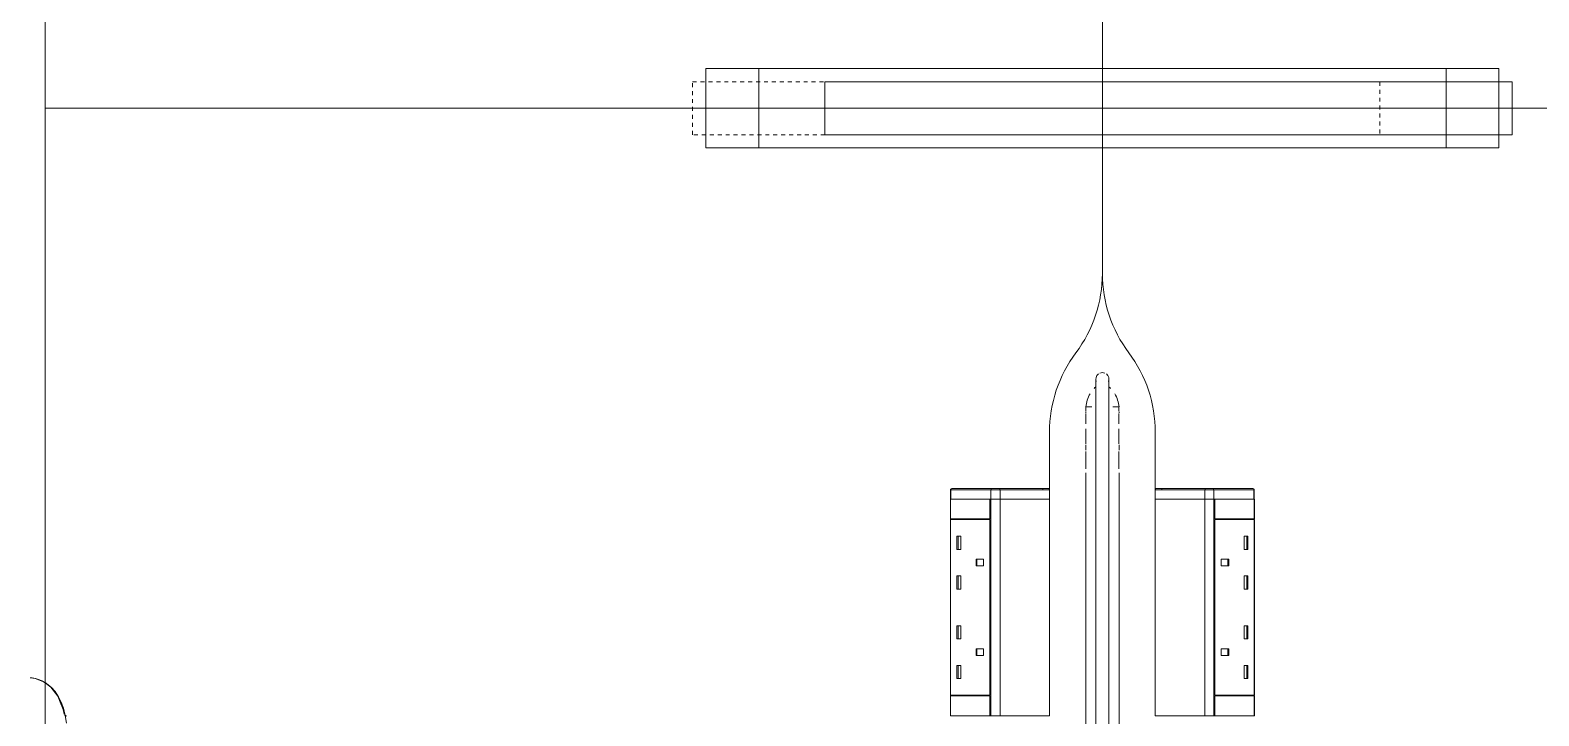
# Model space of a CAD drawing. Header units: millimetres. Extents: x 155927 to 295199, y -4084 to 97293.
# Drawn here: x 191169 to 192311, y 11641 to 12159 of the extents above; entities that cross this region are included whole.
import ezdxf

# ---------------------------------------------------------------- set-up
doc = ezdxf.new("R2010")
doc.units = ezdxf.units.MM
doc.header["$MEASUREMENT"] = 0
doc.linetypes.add('Dash', pattern=[6, 3, -3])
for name, color, linetype, lineweight in [('G-IMPT', 8, 'CONTINUOUS', 9), ('I-FURN', 8, 'CONTINUOUS', 9), ('I-FURN-HDLN', 8, 'Dash', 9)]:
    doc.layers.add(name, color=color, linetype=linetype, lineweight=lineweight)

msp = doc.modelspace()

# ---------------------------------------------------------------- linework, layer by layer
at = {"layer": 'G-IMPT'}
for p, q in [((191169.2, 11669.5), (191170.8, 11669.3)), ((191173, 11668.8), (191169.2, 11669.4)), ((191173.2, 11668.8), (191170.8, 11669.3)), ((191173, 11668.8), (191179.2, 11666.4)), ((191173.2, 11668.8), (191174.6, 11668.4)), ((191178.2, 11667.1), (191174.6, 11668.4)), ((191178.2, 11667.1), (191180.4, 11665.8)), ((191179.2, 11666.4), (191180.4, 11665.5)), ((191180.4, 11665.8), (191181.6, 11665.1)), ((191180.4, 11665.5), (191184.8, 11662.2)), ((191181.6, 11665.1), (191185.4, 11662)), ((191184.8, 11662.2), (191190.1, 11655.4)), ((191188, 11659), (191185.4, 11662)), ((191190.7, 11654.9), (191188, 11659)), ((191190.1, 11655.4), (191191.9, 11651)), ((191190.7, 11654.9), (191192.7, 11650.9)), ((191194.2, 11645.4), (191191.9, 11651)), ((191194.3, 11646.5), (191192.7, 11650.9)), ((191194.2, 11645.4), (191194.9, 11641.9)), ((191194.3, 11646.5), (191195.7, 11641)), ((191196.7, 11635.1), (191195.7, 11641))]:
    msp.add_line(p, q, dxfattribs=at)
at = {"layer": 'I-FURN'}
for p, q in [((191180.4, 13500.4), (191180.4, 12100.4)), ((191180.4, 12100.4), (191180.4, 13500.4)), ((191980.4, 12100.4), (191980.4, 12224.3)), ((191980.4, 12224.3), (191980.4, 12100.4)), ((191980.4, 12224.3), (191980.4, 12100.4)), ((191980.4, 12100.4), (191980.4, 12224.3)), ((191680.4, 12130.4), (192280.4, 12130.4)), ((191720.4, 12130.4), (191680.4, 12130.4)), ((191680.4, 12130.4), (191680.4, 12070.4)), ((191680.4, 12070.4), (191680.4, 12130.4)), ((192240.4, 12130.4), (191720.4, 12130.4)), ((191720.4, 12070.4), (191720.4, 12130.4)), ((191720.4, 12070.4), (191720.4, 12130.4)), ((192280.4, 12130.4), (192240.4, 12130.4)), ((192240.4, 12120.4), (192240.4, 12130.4)), ((192240.4, 12070.4), (192240.4, 12130.4)), ((192280.4, 12070.4), (192280.4, 12130.4)), ((192280.4, 12120.4), (192280.4, 12130.4)), ((191770.4, 12120.4), (191770.4, 12080.4)), ((192280.4, 12120.4), (191770.4, 12120.4)), ((192290.4, 12120.4), (192280.4, 12120.4)), ((192290.4, 12080.4), (192290.4, 12120.4)), ((191180.4, 12100.4), (191980.4, 12100.4)), ((191980.4, 12100.4), (191180.4, 12100.4)), ((191980.4, 12100.4), (191180.4, 12100.4)), ((191180.4, 12100.4), (191180.4, 10700.4)), ((191180.4, 10700.4), (191180.4, 12100.4)), ((191180.4, 12100.4), (191980.4, 12100.4)), ((191980.4, 12100.4), (192780.4, 12100.4)), ((192780.4, 12100.4), (191980.4, 12100.4)), ((191980.4, 11975.4), (191980.4, 12100.4)), ((191980.4, 12100.4), (191980.4, 11975.4)), ((192780.4, 12100.4), (191980.4, 12100.4)), ((191980.4, 12100.4), (191980.4, 11975.4)), ((191980.4, 11975.4), (191980.4, 12100.4)), ((191980.4, 12100.4), (192780.4, 12100.4)), ((191770.4, 12080.4), (192280.4, 12080.4)), ((192240.4, 12070.4), (192240.4, 12080.4)), ((192280.4, 12070.4), (192280.4, 12080.4)), ((192280.4, 12080.4), (192290.4, 12080.4)), ((191680.4, 12070.4), (191720.4, 12070.4)), ((192280.4, 12070.4), (191680.4, 12070.4)), ((191720.4, 12070.4), (192240.4, 12070.4)), ((192240.4, 12070.4), (192280.4, 12070.4)), ((191975.4, 11895.4), (191975.4, 11895.4)), ((191975.4, 11895.4), (191975.4, 11895.2)), ((191975.4, 11895.2), (191975.4, 11894.9)), ((191975.4, 11894.9), (191975.4, 11894.5)), ((191975.4, 11894.5), (191975.4, 11894)), ((191975.4, 11894), (191975.4, 11893.4)), ((191985.4, 11895.3), (191985.4, 11895.4)), ((191985.4, 11895.4), (191985.4, 11895.4)), ((191985.4, 11895.1), (191985.4, 11895.3)), ((191985.4, 11894.8), (191985.4, 11895.1)), ((191985.4, 11894.4), (191985.4, 11894.8)), ((191985.4, 11893.9), (191985.4, 11894.4)), ((191975.4, 11893.4), (191975.4, 11892.7)), ((191975.4, 11892.7), (191975.4, 11891.8)), ((191975.4, 11891.8), (191975.4, 11890.9)), ((191975.4, 11890.9), (191975.4, 11889.8)), ((191975.4, 11889.8), (191975.4, 11888.7)), ((191975.4, 11888.7), (191975.4, 11887.4)), ((191975.4, 11887.4), (191975.4, 11886.1)), ((191975.4, 11886.1), (191975.4, 11884.6)), ((191975.4, 11884.6), (191975.4, 11883)), ((191975.4, 11883), (191975.4, 11881.4)), ((191985.4, 11893.2), (191985.4, 11893.9)), ((191985.4, 11892.4), (191985.4, 11893.2)), ((191985.4, 11891.6), (191985.4, 11892.4)), ((191985.4, 11890.6), (191985.4, 11891.6)), ((191985.4, 11889.5), (191985.4, 11890.6)), ((191985.4, 11888.3), (191985.4, 11889.5)), ((191985.4, 11887.1), (191985.4, 11888.3)), ((191985.4, 11885.7), (191985.4, 11887.1)), ((191985.4, 11884.2), (191985.4, 11885.7)), ((191985.4, 11882.6), (191985.4, 11884.2)), ((191985.4, 11880.9), (191985.4, 11882.6)), ((191972.5, 11874.5), (191967.9, 11874.5)), ((191967.9, 11871.1), (191967.9, 11874.5)), ((191975.4, 11881.4), (191975.4, 11879.7)), ((191975.4, 11879.7), (191975.4, 11877.8)), ((191975.4, 11877.8), (191975.4, 11875.9)), ((191975.4, 11875.9), (191975.4, 11873.9)), ((191975.4, 11873.9), (191975.4, 11871.8)), ((191975.4, 11871.8), (191975.4, 11869.7)), ((191985.4, 11879.2), (191985.4, 11880.9)), ((191985.4, 11877.3), (191985.4, 11879.2)), ((191985.4, 11875.4), (191985.4, 11877.3)), ((191985.4, 11873.4), (191985.4, 11875.4)), ((191985.4, 11871.3), (191985.4, 11873.4)), ((191985.4, 11869.1), (191985.4, 11871.3)), ((191992.9, 11874.5), (191988.4, 11874.5)), ((191992.9, 11874.5), (191992.9, 11871.1)), ((191967.9, 11869.8), (191967.9, 11870.7)), ((191967.9, 11861.5), (191967.9, 11869.5)), ((191975.4, 11869.7), (191975.4, 11867.5)), ((191975.4, 11867.5), (191975.4, 11865.2)), ((191975.4, 11865.2), (191975.4, 11862.8)), ((191975.4, 11862.8), (191975.4, 11860.4)), ((191975.4, 11860.4), (191975.4, 11857.9)), ((191985.4, 11866.9), (191985.4, 11869.1)), ((191985.4, 11864.6), (191985.4, 11866.9)), ((191985.4, 11862.2), (191985.4, 11864.6)), ((191985.4, 11859.7), (191985.4, 11862.2)), ((191985.4, 11857.3), (191985.4, 11859.7)), ((191992.9, 11869.5), (191992.9, 11861.5)), ((191993, 11870.7), (191993, 11869.8)), ((191940.4, 11811.7), (191940.4, 11855.4)), ((191940.4, 11855.4), (191940.4, 11811.7)), ((191967.9, 11846.4), (191967.9, 11857.9)), ((191975.4, 11857.9), (191975.4, 11855.4)), ((191975.4, 11855.4), (191975.4, 11852.8)), ((191975.4, 11852.8), (191975.4, 11850.2)), ((191975.4, 11850.2), (191975.4, 11847.5)), ((191985.4, 11854.7), (191985.4, 11857.3)), ((191985.4, 11852.1), (191985.4, 11854.7)), ((191985.4, 11849.5), (191985.4, 11852.1)), ((191985.4, 11846.8), (191985.4, 11849.5)), ((191992.9, 11857.9), (191992.9, 11846.4)), ((192020.4, 11855.4), (192020.4, 11811.7)), ((192020.4, 11811.7), (192020.4, 11855.4)), ((191967.9, 11841.6), (191967.9, 11845.7)), ((191967.9, 11827.5), (191967.9, 11840.7)), ((191975.4, 11847.5), (191975.4, 11844.8)), ((191975.4, 11844.8), (191975.4, 11842.1)), ((191975.4, 11842.1), (191975.4, 11839.4)), ((191975.4, 11839.4), (191975.4, 11836.6)), ((191985.4, 11844.1), (191985.4, 11846.8)), ((191985.4, 11841.4), (191985.4, 11844.1)), ((191985.4, 11838.6), (191985.4, 11841.4)), ((191985.4, 11835.8), (191985.4, 11838.6)), ((191992.9, 11840.7), (191992.9, 11827.5)), ((191993, 11845.7), (191993, 11841.6)), ((191975.4, 11836.6), (191975.4, 11833.8)), ((191975.4, 11833.8), (191975.4, 11830.9)), ((191975.4, 11830.9), (191975.4, 11828.1)), ((191975.4, 11828.1), (191975.4, 11825.3)), ((191985.4, 11833), (191985.4, 11835.8)), ((191985.4, 11830.2), (191985.4, 11833)), ((191985.4, 11827.3), (191985.4, 11830.2)), ((191985.4, 11824.5), (191985.4, 11827.3)), ((191967.9, 10986.3), (191967.9, 11824.5)), ((191975.4, 11825.3), (191975.4, 11824.5)), ((191975.4, 11824.5), (191975.4, 10986.3)), ((191985.4, 10986.3), (191985.4, 11824.5)), ((191993, 11824.5), (191993, 10986.3)), ((191865.4, 11789.7), (191865.4, 11804.7)), ((191865.4, 11804.7), (191895.2, 11804.7)), ((191865.6, 11811.7), (191865.6, 11804.7)), ((191865.6, 11811.7), (191865.8, 11811.7)), ((191865.6, 11811.7), (191865.6, 11804.7)), ((191865.6, 11804.7), (191865.6, 11811.7)), ((191865.6, 11804.7), (191865.8, 11804.7)), ((191865.6, 11804.6), (191865.6, 11640.7)), ((191865.8, 11811.7), (191896.1, 11811.7)), ((191865.8, 11811.7), (191865.8, 11804.7)), ((191865.8, 11804.7), (191896.1, 11804.7)), ((191865.9, 11812.5), (191866, 11812.5)), ((191896.9, 11812.7), (191866.6, 11812.7)), ((191896.9, 11812.7), (191866.6, 11812.7)), ((191895.2, 11804.7), (191895.2, 11789.7)), ((191895.4, 11789.7), (191895.4, 11804.6)), ((191895.4, 11804.6), (191896.1, 11804.6)), ((191896.1, 11811.7), (191903, 11811.7)), ((191896.1, 11811.7), (191896.1, 11804.7)), ((191896.1, 11804.7), (191903, 11804.7)), ((191903, 11804.6), (191896.1, 11804.6)), ((191896.1, 11804.6), (191896.1, 11640.7)), ((191896.9, 11812.7), (191935.4, 11812.7)), ((191902.4, 11812.7), (191896.9, 11812.7)), ((191939.4, 11812.7), (191902.4, 11812.7)), ((191903, 11811.7), (191940.4, 11811.7)), ((191903, 11811.7), (191903, 11804.7)), ((191903, 11804.7), (191940.4, 11804.7)), ((191940.4, 11804.6), (191903, 11804.6)), ((191903, 11804.6), (191903, 11640.7)), ((191935.4, 11812.7), (191935.4, 11811.7)), ((191935.4, 11812.7), (191939.4, 11812.7)), ((191940.4, 11804.7), (191940.4, 11811.7)), ((191940.4, 11811.7), (191940.4, 11804.7)), ((191940.4, 11640.7), (191940.4, 11804.6)), ((191940.4, 11804.6), (191940.4, 11640.7)), ((192020.4, 11811.7), (192020.4, 11804.7)), ((192020.4, 11811.7), (192057.9, 11811.7)), ((192020.4, 11811.7), (192020.4, 11804.7)), ((192020.4, 11804.7), (192057.9, 11804.7)), ((192020.4, 11804.6), (192020.4, 11640.7)), ((192020.4, 11640.7), (192020.4, 11804.6)), ((192057.9, 11804.6), (192020.4, 11804.6)), ((192021.4, 11812.7), (192021.4, 11812.7)), ((192058.5, 11812.7), (192021.4, 11812.7)), ((192021.4, 11812.7), (192025.4, 11812.7)), ((192025.4, 11811.7), (192025.4, 11812.7)), ((192025.4, 11812.7), (192064, 11812.7)), ((192057.9, 11811.7), (192064.8, 11811.7)), ((192057.9, 11811.7), (192057.9, 11804.7)), ((192057.9, 11804.7), (192064.8, 11804.7)), ((192057.9, 11640.7), (192057.9, 11804.6)), ((192064.8, 11804.6), (192057.9, 11804.6)), ((192064, 11812.7), (192058.5, 11812.7)), ((192065.6, 11804.7), (192063.2, 11804.7)), ((192094.3, 11812.7), (192064, 11812.7)), ((192094.3, 11812.7), (192064, 11812.7)), ((192064.8, 11811.7), (192095.1, 11811.7)), ((192064.8, 11811.7), (192064.8, 11804.7)), ((192064.8, 11804.7), (192095.1, 11804.7)), ((192064.8, 11640.7), (192064.8, 11804.6)), ((192064.8, 11804.6), (192065.4, 11804.6)), ((192065.4, 11804.6), (192065.4, 11789.7)), ((192065.6, 11789.7), (192065.6, 11804.7)), ((192065.6, 11804.7), (192095.5, 11804.7)), ((192094.9, 11812.5), (192094.9, 11812.5)), ((192095.1, 11811.7), (192095.3, 11811.7)), ((192095.1, 11811.7), (192095.1, 11804.7)), ((192095.1, 11804.7), (192095.3, 11804.7)), ((192095.3, 11804.7), (192095.3, 11811.7)), ((192095.3, 11804.7), (192095.3, 11811.7)), ((192095.3, 11804.7), (192095.3, 11811.7)), ((192095.3, 11640.7), (192095.3, 11804.6)), ((192095.5, 11804.7), (192095.5, 11789.7)), ((191895.2, 11789.7), (191865.4, 11789.7)), ((191865.4, 11789.2), (191895.2, 11789.2)), ((191865.4, 11656.2), (191865.4, 11789.2)), ((191865.8, 11789.2), (191865.8, 11789.7)), ((191895.2, 11789.2), (191895.2, 11656.2)), ((191895.4, 11656.2), (191895.4, 11789.2)), ((192065.4, 11789.2), (192065.4, 11656.2)), ((192095.5, 11789.7), (192065.6, 11789.7)), ((192065.6, 11656.2), (192065.6, 11789.2)), ((192095.5, 11789.2), (192065.6, 11789.2)), ((192095.1, 11789.7), (192095.1, 11789.2)), ((192095.5, 11789.2), (192095.5, 11656.2)), ((191870.4, 11776.6), (191870.4, 11766.6)), ((191870.4, 11776.6), (191873.3, 11776.6)), ((191871.2, 11776.6), (191871.2, 11766.6)), ((191873.3, 11776.6), (191873.3, 11766.6)), ((192090.4, 11776.6), (192087.6, 11776.6)), ((192087.6, 11766.6), (192087.6, 11776.6)), ((192089.7, 11766.6), (192089.7, 11776.6)), ((192090.4, 11766.6), (192090.4, 11776.6)), ((191870.4, 11766.6), (191873.3, 11766.6)), ((191884.8, 11759.1), (191884.8, 11754.1)), ((191890.5, 11759.1), (191884.8, 11759.1)), ((191885.5, 11759.1), (191885.5, 11754.1)), ((191890.5, 11754.1), (191890.5, 11759.1)), ((192076.1, 11759.1), (192070.4, 11759.1)), ((192070.4, 11754.1), (192070.4, 11759.1)), ((192075.4, 11754.1), (192075.4, 11759.1)), ((192076.1, 11754.1), (192076.1, 11759.1)), ((192090.4, 11766.6), (192087.6, 11766.6)), ((191870.4, 11746.6), (191870.4, 11736.6)), ((191870.4, 11746.6), (191873.3, 11746.6)), ((191871.2, 11746.6), (191871.2, 11736.6)), ((191873.3, 11746.6), (191873.3, 11736.6)), ((191884.8, 11754.1), (191890.5, 11754.1)), ((192076.1, 11754.1), (192070.4, 11754.1)), ((192090.4, 11746.6), (192087.6, 11746.6)), ((192087.6, 11736.6), (192087.6, 11746.6)), ((192089.7, 11736.6), (192089.7, 11746.6)), ((192090.4, 11736.6), (192090.4, 11746.6)), ((191870.4, 11736.6), (191873.3, 11736.6)), ((192090.4, 11736.6), (192087.6, 11736.6)), ((191870.4, 11708.8), (191870.4, 11698.8)), ((191870.4, 11708.8), (191873.3, 11708.8)), ((191871.2, 11708.8), (191871.2, 11698.8)), ((191873.3, 11708.8), (191873.3, 11698.8)), ((192090.4, 11708.8), (192087.6, 11708.8)), ((192087.6, 11698.8), (192087.6, 11708.8)), ((192089.7, 11698.8), (192089.7, 11708.8)), ((192090.4, 11698.8), (192090.4, 11708.8)), ((191870.4, 11698.8), (191873.3, 11698.8)), ((191884.8, 11691.3), (191884.8, 11686.3)), ((191884.8, 11691.3), (191890.5, 11691.3)), ((191885.5, 11691.3), (191885.5, 11686.3)), ((191890.5, 11691.3), (191890.5, 11686.3)), ((192070.4, 11691.3), (192070.4, 11686.3)), ((192076.1, 11691.3), (192070.4, 11691.3)), ((192075.4, 11686.3), (192075.4, 11691.3)), ((192076.1, 11686.3), (192076.1, 11691.3)), ((192090.4, 11698.8), (192087.6, 11698.8)), ((191870.4, 11678.8), (191870.4, 11668.8)), ((191870.4, 11678.8), (191873.3, 11678.8)), ((191871.2, 11678.8), (191871.2, 11668.8)), ((191873.3, 11678.8), (191873.3, 11668.8)), ((191884.8, 11686.3), (191890.5, 11686.3)), ((192070.4, 11686.3), (192076.1, 11686.3)), ((192090.4, 11678.8), (192087.6, 11678.8)), ((192087.6, 11668.8), (192087.6, 11678.8)), ((192089.7, 11668.8), (192089.7, 11678.8)), ((192090.4, 11668.8), (192090.4, 11678.8)), ((191870.4, 11668.8), (191873.3, 11668.8)), ((192090.4, 11668.8), (192087.6, 11668.8)), ((191865.4, 11656.2), (191895.2, 11656.2)), ((191865.4, 11655.7), (191895.2, 11655.7)), ((191865.4, 11640.7), (191865.4, 11655.7)), ((191865.8, 11655.7), (191865.8, 11656.2)), ((191895.2, 11655.7), (191895.2, 11640.7)), ((191895.4, 11640.7), (191895.4, 11655.7)), ((192065.4, 11655.7), (192065.4, 11640.7)), ((192095.5, 11656.2), (192065.6, 11656.2)), ((192065.6, 11640.7), (192065.6, 11655.7)), ((192065.6, 11655.7), (192095.5, 11655.7)), ((192095.1, 11656.2), (192095.1, 11655.7)), ((192095.5, 11655.7), (192095.5, 11640.7)), ((191195.9, 11640.9), (191195.1, 11641.4)), ((191196.7, 11640.5), (191195.9, 11640.9)), ((191895.2, 11640.7), (191865.4, 11640.7)), ((191895.2, 11640.7), (191897.7, 11640.7)), ((191896.1, 11640.7), (191895.4, 11640.7)), ((191896.1, 11640.7), (191903, 11640.7)), ((191903, 11640.7), (191940.4, 11640.7)), ((192020.4, 11640.7), (192057.9, 11640.7)), ((192057.9, 11640.7), (192064.8, 11640.7)), ((192065.4, 11640.7), (192064.8, 11640.7)), ((192095.5, 11640.7), (192065.6, 11640.7))]:
    msp.add_line(p, q, dxfattribs=at)
at = {"layer": 'I-FURN', "flags": 128}
for points in [[(191865.6, 11811.7), (191865.6, 11811.8), (191865.6, 11811.8), (191865.6, 11811.8), (191865.6, 11811.9), (191865.6, 11811.9), (191865.6, 11812), (191865.6, 11812), (191865.6, 11812), (191865.7, 11812.1), (191865.7, 11812.1), (191865.7, 11812.1), (191865.7, 11812.2), (191865.7, 11812.2)], [(191902.4, 11812.7), (191902.3, 11812.7), (191902.1, 11812.7), (191902, 11812.7), (191901.9, 11812.7), (191901.7, 11812.7), (191901.6, 11812.7), (191901.4, 11812.7), (191901.3, 11812.7), (191901.1, 11812.7), (191900.9, 11812.7), (191900.8, 11812.7), (191900.6, 11812.7), (191900.5, 11812.7), (191900.3, 11812.7), (191900.2, 11812.7), (191900, 11812.7), (191899.8, 11812.7), (191899.7, 11812.7), (191899.5, 11812.7), (191899.4, 11812.7), (191899.2, 11812.7), (191899, 11812.7), (191898.9, 11812.7), (191898.7, 11812.7), (191898.6, 11812.7), (191898.5, 11812.7), (191898.3, 11812.7), (191898.2, 11812.7), (191898, 11812.7), (191897.9, 11812.7), (191897.8, 11812.7), (191897.6, 11812.7), (191897.5, 11812.7), (191897.4, 11812.7), (191897.3, 11812.7), (191897.2, 11812.7), (191897.1, 11812.7), (191897, 11812.7), (191896.9, 11812.7)], [(191939.4, 11812.7), (191939.2, 11812.7), (191938.7, 11812.7), (191938.2, 11812.7), (191937.5, 11812.7), (191936.7, 11812.7), (191935.7, 11812.7), (191934.7, 11812.7), (191933.5, 11812.7), (191932.1, 11812.7), (191930.7, 11812.7), (191929.1, 11812.7), (191927.4, 11812.7), (191925.6, 11812.7), (191923.6, 11812.7), (191921.6, 11812.7), (191919.4, 11812.7), (191917.2, 11812.7), (191914.8, 11812.7), (191912.4, 11812.7), (191909.8, 11812.7), (191907.2, 11812.7), (191904.5, 11812.7), (191902.4, 11812.7)], [(191935.4, 11812.7), (191935.6, 11812.7), (191935.8, 11812.7), (191935.9, 11812.7), (191936.1, 11812.7), (191936.2, 11812.7), (191936.4, 11812.7), (191936.6, 11812.7), (191936.7, 11812.7), (191936.9, 11812.7), (191937, 11812.7), (191937.1, 11812.7), (191937.3, 11812.7), (191937.4, 11812.7), (191937.6, 11812.7), (191937.7, 11812.7), (191937.8, 11812.7), (191938, 11812.7), (191938.1, 11812.7), (191938.2, 11812.7), (191938.3, 11812.7), (191938.4, 11812.7), (191938.5, 11812.7), (191938.6, 11812.7), (191938.7, 11812.7), (191938.8, 11812.7), (191938.9, 11812.7), (191939, 11812.7), (191939, 11812.7), (191939.1, 11812.7), (191939.2, 11812.7), (191939.2, 11812.7), (191939.3, 11812.7), (191939.3, 11812.7), (191939.4, 11812.7), (191939.4, 11812.7), (191939.4, 11812.7), (191939.4, 11812.7), (191939.4, 11812.7), (191939.4, 11812.7)], [(191939.4, 11812.7), (191939.5, 11812.7), (191939.5, 11812.7), (191939.6, 11812.7), (191939.6, 11812.7), (191939.6, 11812.7), (191939.7, 11812.7), (191939.7, 11812.7), (191939.8, 11812.7), (191939.8, 11812.7), (191939.8, 11812.6), (191939.9, 11812.6), (191939.9, 11812.6), (191939.9, 11812.6), (191940, 11812.6), (191940, 11812.5), (191940, 11812.5), (191940.1, 11812.5), (191940.1, 11812.5), (191940.1, 11812.4), (191940.2, 11812.4), (191940.2, 11812.4), (191940.2, 11812.4), (191940.2, 11812.3), (191940.3, 11812.3), (191940.3, 11812.3), (191940.3, 11812.2), (191940.3, 11812.2), (191940.3, 11812.2), (191940.4, 11812.1), (191940.4, 11812.1), (191940.4, 11812), (191940.4, 11812), (191940.4, 11812), (191940.4, 11811.9), (191940.4, 11811.9), (191940.4, 11811.9), (191940.4, 11811.8), (191940.4, 11811.8), (191940.4, 11811.7), (191940.4, 11811.7)], [(191939.4, 11812.7), (191939.4, 11812.7), (191939.4, 11812.7)], [(192020.4, 11811.7), (192020.4, 11811.8), (192020.4, 11811.8), (192020.4, 11811.8), (192020.4, 11811.9), (192020.4, 11811.9), (192020.5, 11812), (192020.5, 11812), (192020.5, 11812), (192020.5, 11812.1), (192020.5, 11812.1), (192020.5, 11812.1), (192020.5, 11812.2), (192020.6, 11812.2), (192020.6, 11812.3), (192020.6, 11812.3), (192020.6, 11812.3), (192020.6, 11812.4), (192020.7, 11812.4), (192020.7, 11812.4), (192020.7, 11812.4), (192020.8, 11812.5), (192020.8, 11812.5), (192020.8, 11812.5), (192020.9, 11812.5), (192020.9, 11812.6), (192020.9, 11812.6), (192021, 11812.6), (192021, 11812.6), (192021, 11812.6), (192021.1, 11812.7), (192021.1, 11812.7), (192021.1, 11812.7), (192021.2, 11812.7), (192021.2, 11812.7), (192021.3, 11812.7), (192021.3, 11812.7), (192021.3, 11812.7), (192021.4, 11812.7), (192021.4, 11812.7), (192021.4, 11812.7)], [(192058.5, 11812.7), (192055.7, 11812.7), (192053, 11812.7), (192050.4, 11812.7), (192047.8, 11812.7), (192045.4, 11812.7), (192043.1, 11812.7), (192040.9, 11812.7), (192038.7, 11812.7), (192036.7, 11812.7), (192034.8, 11812.7), (192033, 11812.7), (192031.4, 11812.7), (192029.8, 11812.7), (192028.4, 11812.7), (192027.1, 11812.7), (192025.9, 11812.7), (192024.9, 11812.7), (192023.9, 11812.7), (192023.2, 11812.7), (192022.5, 11812.7), (192022, 11812.7), (192021.6, 11812.7), (192021.4, 11812.7)], [(192021.4, 11812.7), (192021.4, 11812.7), (192021.4, 11812.7), (192021.5, 11812.7), (192021.5, 11812.7), (192021.5, 11812.7), (192021.5, 11812.7), (192021.6, 11812.7), (192021.6, 11812.7), (192021.7, 11812.7), (192021.7, 11812.7), (192021.8, 11812.7), (192021.9, 11812.7), (192022, 11812.7), (192022, 11812.7), (192022.1, 11812.7), (192022.2, 11812.7), (192022.3, 11812.7), (192022.4, 11812.7), (192022.5, 11812.7), (192022.6, 11812.7), (192022.8, 11812.7), (192022.9, 11812.7), (192023, 11812.7), (192023.1, 11812.7), (192023.3, 11812.7), (192023.4, 11812.7), (192023.5, 11812.7), (192023.7, 11812.7), (192023.8, 11812.7), (192024, 11812.7), (192024.1, 11812.7), (192024.3, 11812.7), (192024.4, 11812.7), (192024.6, 11812.7), (192024.7, 11812.7), (192024.9, 11812.7), (192025.1, 11812.7), (192025.2, 11812.7), (192025.4, 11812.7), (192025.4, 11812.7)], [(192064, 11812.7), (192063.9, 11812.7), (192063.8, 11812.7), (192063.7, 11812.7), (192063.6, 11812.7), (192063.5, 11812.7), (192063.4, 11812.7), (192063.2, 11812.7), (192063.1, 11812.7), (192063, 11812.7), (192062.8, 11812.7), (192062.7, 11812.7), (192062.6, 11812.7), (192062.4, 11812.7), (192062.3, 11812.7), (192062.1, 11812.7), (192062, 11812.7), (192061.8, 11812.7), (192061.7, 11812.7), (192061.5, 11812.7), (192061.4, 11812.7), (192061.2, 11812.7), (192061, 11812.7), (192060.9, 11812.7), (192060.7, 11812.7), (192060.6, 11812.7), (192060.4, 11812.7), (192060.2, 11812.7), (192060.1, 11812.7), (192059.9, 11812.7), (192059.8, 11812.7), (192059.6, 11812.7), (192059.5, 11812.7), (192059.3, 11812.7), (192059.2, 11812.7), (192059, 11812.7), (192058.9, 11812.7), (192058.7, 11812.7), (192058.6, 11812.7), (192058.5, 11812.7)], [(192095.1, 11812.2), (192095.2, 11812.2), (192095.2, 11812.2), (192095.2, 11812.1), (192095.2, 11812.1), (192095.2, 11812), (192095.2, 11812), (192095.2, 11812), (192095.2, 11811.9), (192095.3, 11811.9), (192095.3, 11811.9), (192095.3, 11811.8), (192095.3, 11811.8), (192095.3, 11811.7), (192095.3, 11811.7)]]:
    msp.add_lwpolyline(points, dxfattribs=at)
at = {"layer": 'I-FURN'}
for centre, radius, start, end in [((191880.4, 11975.4), 100, 323.1301, 0), ((191880.4, 11975.4), 100, 323.1301, 0), ((192080.4, 11975.4), 100, 180, 216.8699), ((192080.4, 11975.4), 100, 180, 216.8699), ((192040.4, 11855.4), 100, 143.1301, 180), ((192040.4, 11855.4), 100, 143.1301, 180), ((191920.4, 11855.4), 100, 0, 36.8699), ((191920.4, 11855.4), 100, 0, 36.8699), ((191980.4, 11895.4), 5, 127.2751, 201.8252), ((191980.4, 11895.4), 5, 67.635, 112.365), ((191980.4, 11895.4), 5, 338.1748, 52.7249), ((191991.4, 11872.2), 23.6, 149.1436, 174.3336), ((191980.4, 11882.6), 8.51, 125.5405, 136.5486), ((191980.4, 11882.6), 8.51, 43.4514, 54.4595), ((191969.5, 11872.2), 23.6, 5.6664, 30.8564)]:
    msp.add_arc(centre, radius, start, end, dxfattribs=at)
for centre, major_axis, ratio, start_param, end_param in [((191866.6, 11811.7), (0, 1), 0.819152, 0, 1.570796), ((191896.9, 11811.7), (0, -1), 0.819152, 3.141593, 4.712389), ((191902.4, 11811.7), (0, -1), 0.56467, 1.570796, 3.141593), ((191939.4, 11811.7), (0, -1), 0.998113, 1.570796, 3.141593), ((192021.4, 11811.7), (0, 1), 0.998113, 0, 1.570796), ((192058.5, 11811.7), (0, 1), 0.56467, 0, 1.570796), ((192064, 11811.7), (0, 1), 0.819152, 4.712389, 6.283185), ((192094.3, 11811.7), (0, 1), 0.819152, 4.712389, 6.283185)]:
    msp.add_ellipse(centre, major_axis=major_axis, ratio=ratio, start_param=start_param, end_param=end_param, dxfattribs=at)
at = {"layer": 'I-FURN-HDLN'}
for p, q in [((191670.4, 12080.4), (191670.4, 12120.4)), ((191670.4, 12120.4), (192190.4, 12120.4)), ((192190.4, 12120.4), (192190.4, 12080.4)), ((192190.4, 12080.4), (191670.4, 12080.4))]:
    msp.add_line(p, q, dxfattribs=at)

doc.saveas('drawing.dxf')
